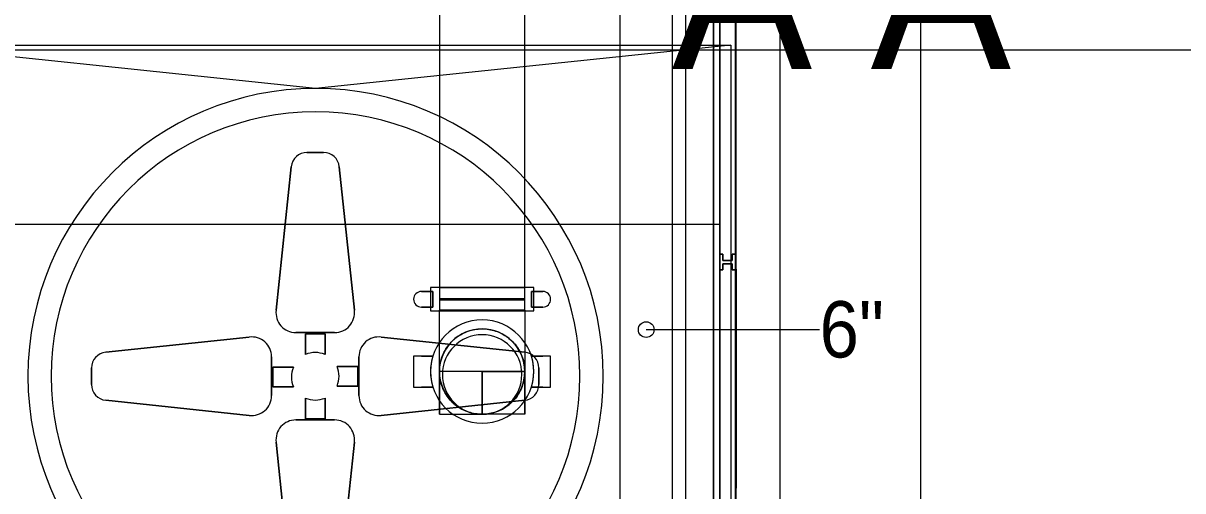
# Model space of a CAD drawing. Header units: metres. Extents: x 31.9 to 125.9, y -29 to 44.
# Drawn here: x 68.63 to 72.338, y 1.58 to 3.075 of the extents above; entities that cross this region are included whole.
import ezdxf

# ---------------------------------------------------------------- set-up
doc = ezdxf.new("R2010")
doc.units = ezdxf.units.M
for name, color, linetype, lineweight in [('A-FLOR', 7, 'Continuous', 9), ('ARQ', 8, 'Continuous', 0), ('M-EQPM', 7, 'Continuous', 18), ('P-PIPE', 7, 'Continuous', 18), ('P-PIPE-IDEN', 7, 'Continuous', 9)]:
    doc.layers.add(name, color=color, linetype=linetype, lineweight=lineweight)
doc.styles.add('SansSerif', font='SANSS__.TTF', dxfattribs={"width": 0.9, "height": 0.18})

# ---------------------------------------------------------------- blocks, each defined once
blk = doc.blocks.new('Estructura cubierta')
at = {"layer": 'ARQ'}
blk.add_line((1978.498, -5855.3542), (1978.498, -5914.9141), dxfattribs=at)
blk.add_line((1978.498, -5855.3542), (1978.498, -5914.9141), dxfattribs=at)
blk = doc.blocks.new('PISO 9')
at = {"layer": 'ARQ'}
blk.add_lwpolyline([(346.9634, -2834.8213), (351.3866, -2834.8213), (351.3866, -2839.1932), (346.9634, -2839.1932)], close=True, dxfattribs=at)
blk.add_blockref('Estructura cubierta', (-1628.3638, 3049.5683), dxfattribs=at)
blk.add_text('A A', height=0.50334, rotation=0.0114, dxfattribs=at).set_placement((349.3388, -2839.253))
blk = doc.blocks.new('C_S_L_Torre - Baltimore CPSC-0817-08L - C_S_L_Torre - Baltimore CPSC-0817-08L-2352271-NIVEL 09')
at = {"layer": 'M-EQPM', "color": 1, "true_color": 0xff0000}
for p, q in [((1.29, 0.78), (1.29, -1.82)), ((1.29, 0.78), (1.29, -1.82)), ((1.7242, -0.5275), (1.863, 0.8)), ((1.863, 0.8), (1.863, -1.855)), ((0.8306, 0.1891), (0.7778, 0.1891)), ((0.7778, 0.1891), (0.8306, 0.1891)), ((0.7273, 0.1436), (0.6791, -0.3154)), ((0.6791, -0.3154), (0.7273, 0.1436)), ((0.9294, -0.3154), (0.8812, 0.1436)), ((0.8812, 0.1436), (0.9294, -0.3154)), ((0.5933, -0.4011), (0.1344, -0.4494)), ((0.1344, -0.4494), (0.5933, -0.4011)), ((0.7421, -0.3866), (0.8664, -0.3866)), ((0.8664, -0.3866), (0.7421, -0.3866)), ((0.7702, -0.3904), (0.8328, -0.3904)), ((0.7702, -0.4565), (0.7702, -0.3904)), ((0.7702, -0.3904), (0.7702, -0.4565)), ((0.8328, -0.3904), (0.7702, -0.3904)), ((0.8328, -0.3904), (0.8328, -0.4565)), ((0.8328, -0.4565), (0.8328, -0.3904)), ((1.4741, -0.4494), (1.0152, -0.4011)), ((1.0152, -0.4011), (1.4741, -0.4494)), ((0.6645, -0.5884), (0.6645, -0.4642)), ((0.6645, -0.4642), (0.6645, -0.5884)), ((0.9439, -0.4642), (0.9439, -0.5884)), ((0.9439, -0.5884), (0.9439, -0.4642)), ((0.6683, -0.495), (0.7344, -0.495)), ((0.6683, -0.5576), (0.6683, -0.495)), ((0.6683, -0.495), (0.6683, -0.5576)), ((0.7344, -0.495), (0.6683, -0.495)), ((0.8736, -0.495), (0.9397, -0.495)), ((0.9397, -0.495), (0.8736, -0.495)), ((0.9397, -0.495), (0.9397, -0.5576)), ((0.9397, -0.5576), (0.9397, -0.495)), ((1.5196, -0.5527), (1.5196, -0.4999)), ((1.5196, -0.4999), (1.5196, -0.5527)), ((1.863, -1.855), (1.7242, -0.5275)), ((0.7344, -0.5576), (0.6683, -0.5576)), ((0.6683, -0.5576), (0.7344, -0.5576)), ((0.9397, -0.5576), (0.8736, -0.5576)), ((0.8736, -0.5576), (0.9397, -0.5576)), ((0.1344, -0.6032), (0.5933, -0.6515)), ((0.5933, -0.6515), (0.1344, -0.6032)), ((0.7729, -0.6622), (0.7729, -0.5961)), ((0.7729, -0.5961), (0.7729, -0.6622)), ((0.8355, -0.5961), (0.8355, -0.6622)), ((0.8355, -0.6622), (0.8355, -0.5961)), ((1.0152, -0.6515), (1.4741, -0.6032)), ((1.4741, -0.6032), (1.0152, -0.6515)), ((0.8664, -0.666), (0.7421, -0.666)), ((0.7421, -0.666), (0.8664, -0.666)), ((0.8355, -0.6622), (0.7729, -0.6622)), ((0.7729, -0.6622), (0.8355, -0.6622)), ((0.6791, -0.7372), (0.7273, -1.1962)), ((0.7273, -1.1962), (0.6791, -0.7372)), ((0.8812, -1.1962), (0.9294, -0.7372)), ((0.9294, -0.7372), (0.8812, -1.1962)), ((0.7778, -1.2417), (0.8306, -1.2417)), ((0.8306, -1.2417), (0.7778, -1.2417)), ((-1.84, -1.8), (3.46, -1.8)), ((3.46, -1.8), (-1.84, -1.8)), ((3.46, -1.82), (-1.84, -1.82)), ((0.33, -1.82), (1.29, -1.82)), ((1.194, -1.82), (1.144, -1.82)), ((1.144, -1.82), (1.144, -1.83)), ((1.144, -1.83), (1.144, -1.82)), ((1.144, -1.82), (1.194, -1.82)), ((1.144, -1.83), (1.164, -1.83)), ((1.164, -1.83), (1.144, -1.83)), ((1.164, -1.83), (1.164, -1.86)), ((1.164, -1.86), (1.164, -1.83)), ((1.174, -1.86), (1.174, -1.83)), ((1.174, -1.83), (1.194, -1.83)), ((1.194, -1.83), (1.174, -1.83)), ((1.174, -1.83), (1.174, -1.86)), ((1.194, -1.83), (1.194, -1.82)), ((1.194, -1.82), (1.194, -1.83)), ((1.29, -1.82), (3.39, -1.82)), ((3.46, -1.87), (-1.84, -1.87)), ((-1.84, -1.87), (3.46, -1.87)), ((3.46, -1.87), (-1.84, -1.87)), ((-1.84, -1.87), (3.46, -1.87)), ((3.46, -1.87), (-1.84, -1.87)), ((-1.84, -1.87), (3.46, -1.87)), ((3.46, -1.87), (-1.84, -1.87)), ((-1.84, -1.87), (3.46, -1.87)), ((3.46, -1.87), (-1.84, -1.87)), ((-1.84, -1.87), (3.46, -1.87)), ((3.46, -1.87), (-1.84, -1.87)), ((-1.84, -1.87), (3.46, -1.87)), ((3.46, -1.87), (-1.84, -1.87)), ((-1.84, -1.87), (3.46, -1.87)), ((3.46, -1.87), (-1.84, -1.87)), ((-1.84, -1.87), (3.46, -1.87)), ((3.46, -1.87), (-1.84, -1.87)), ((-1.84, -1.87), (3.46, -1.87)), ((3.46, -1.87), (-1.84, -1.87)), ((-1.84, -1.87), (3.46, -1.87)), ((3.46, -1.87), (-1.84, -1.87)), ((-1.84, -1.87), (3.46, -1.87)), ((3.46, -1.87), (-1.84, -1.87)), ((-1.84, -1.87), (3.46, -1.87)), ((3.46, -1.87), (-1.84, -1.87)), ((-1.84, -1.87), (3.46, -1.87)), ((3.46, -1.87), (-1.84, -1.87)), ((-1.84, -1.87), (3.46, -1.87)), ((-1.84, -1.87), (3.46, -1.87)), ((-1.84, -1.87), (3.46, -1.87)), ((3.46, -1.87), (-1.84, -1.87)), ((3.46, -1.8715), (-1.84, -1.8715)), ((-1.84, -1.8715), (3.46, -1.8715)), ((3.46, -1.8715), (-1.84, -1.8715)), ((-1.84, -1.8715), (3.46, -1.8715)), ((3.46, -1.8715), (-1.84, -1.8715)), ((-1.84, -1.8715), (3.46, -1.8715)), ((3.46, -1.8715), (-1.84, -1.8715)), ((-1.84, -1.8715), (3.46, -1.8715)), ((3.46, -1.8715), (-1.84, -1.8715)), ((-1.84, -1.8715), (3.46, -1.8715)), ((3.46, -1.8715), (-1.84, -1.8715)), ((-1.84, -1.8715), (3.46, -1.8715)), ((3.46, -1.8715), (-1.84, -1.8715)), ((-1.84, -1.8715), (3.46, -1.8715)), ((3.46, -1.8715), (-1.84, -1.8715)), ((-1.84, -1.8715), (3.46, -1.8715)), ((3.46, -1.8715), (-1.84, -1.8715)), ((-1.84, -1.8715), (3.46, -1.8715)), ((3.46, -1.8715), (-1.84, -1.8715)), ((-1.84, -1.8715), (3.46, -1.8715)), ((3.46, -1.8715), (-1.84, -1.8715)), ((-1.84, -1.8715), (3.46, -1.8715)), ((3.46, -1.8715), (-1.84, -1.8715)), ((-1.84, -1.8715), (3.46, -1.8715)), ((3.46, -1.8715), (-1.84, -1.8715)), ((-1.84, -1.8715), (3.46, -1.8715)), ((3.46, -1.8715), (-1.84, -1.8715)), ((-1.84, -1.8715), (3.46, -1.8715)), ((3.46, -1.8715), (-1.84, -1.8715)), ((1.863, -1.855), (-0.337, -1.855)), ((1.1654, -1.87), (0.4266, -1.87)), ((0.4266, -1.8715), (1.1654, -1.8715)), ((0.446, -1.87), (1.146, -1.87)), ((1.146, -1.87), (0.446, -1.87)), ((0.446, -1.8722), (0.446, -1.87)), ((0.446, -1.87), (0.446, -1.8722)), ((0.446, -1.8722), (1.146, -1.8722)), ((1.146, -1.8722), (0.446, -1.8722)), ((1.164, -1.86), (1.144, -1.86)), ((1.144, -1.86), (1.144, -1.87)), ((1.144, -1.87), (1.144, -1.86)), ((1.144, -1.86), (1.164, -1.86)), ((1.144, -1.87), (1.194, -1.87)), ((1.194, -1.87), (1.144, -1.87)), ((1.146, -1.87), (1.146, -1.8722)), ((1.146, -1.87), (1.146, -1.8722)), ((3.46, -1.87), (1.1654, -1.87)), ((1.1654, -1.87), (3.46, -1.87)), ((3.46, -1.87), (1.1654, -1.87)), ((1.1654, -1.87), (3.46, -1.87)), ((3.46, -1.87), (1.1654, -1.87)), ((1.1654, -1.87), (3.46, -1.87)), ((3.46, -1.87), (1.1654, -1.87)), ((1.1654, -1.87), (3.46, -1.87)), ((3.46, -1.87), (1.1654, -1.87)), ((1.1654, -1.87), (3.46, -1.87)), ((3.46, -1.87), (1.1654, -1.87)), ((1.1654, -1.87), (3.46, -1.87)), ((3.46, -1.87), (1.1654, -1.87)), ((1.1654, -1.87), (3.46, -1.87)), ((3.46, -1.87), (1.1654, -1.87)), ((1.1654, -1.87), (3.46, -1.87)), ((3.46, -1.87), (1.1654, -1.87)), ((1.1654, -1.87), (3.46, -1.87)), ((3.46, -1.87), (1.1654, -1.87)), ((1.1654, -1.87), (3.46, -1.87)), ((3.46, -1.87), (1.1654, -1.87)), ((1.1654, -1.87), (3.46, -1.87)), ((3.46, -1.87), (1.1654, -1.87)), ((1.1654, -1.8715), (1.1654, -1.87)), ((1.1654, -1.87), (1.1654, -1.8715)), ((1.1654, -1.8715), (1.1654, -1.87)), ((1.1654, -1.87), (1.1654, -1.8715)), ((1.1654, -1.87), (1.1654, -1.8715)), ((1.1654, -1.87), (1.1654, -1.8715)), ((1.1654, -1.8715), (1.1654, -1.87)), ((1.1654, -1.87), (1.1654, -1.8715)), ((1.1654, -1.87), (1.1654, -1.8715)), ((1.1654, -1.87), (1.1654, -1.8715)), ((1.1654, -1.8715), (1.1654, -1.87)), ((1.1654, -1.87), (1.1654, -1.8715)), ((1.1654, -1.87), (1.1654, -1.8715)), ((1.1654, -1.87), (1.1654, -1.8715)), ((1.1654, -1.8715), (1.1654, -1.87)), ((1.1654, -1.87), (1.1654, -1.8715)), ((1.1654, -1.87), (1.1654, -1.8715)), ((1.1654, -1.87), (1.1654, -1.8715)), ((1.1654, -1.8715), (1.1654, -1.87)), ((1.1654, -1.87), (1.1654, -1.8715)), ((1.1654, -1.87), (1.1654, -1.8715)), ((1.1654, -1.87), (1.1654, -1.8715)), ((1.1654, -1.87), (1.1654, -1.8715)), ((1.1654, -1.87), (1.1654, -1.8715)), ((1.1654, -1.8715), (3.46, -1.8715)), ((1.1654, -1.8715), (3.46, -1.8715)), ((3.46, -1.8715), (1.1654, -1.8715)), ((1.1654, -1.8715), (3.46, -1.8715)), ((3.46, -1.8715), (1.1654, -1.8715)), ((1.1654, -1.8715), (3.46, -1.8715)), ((3.46, -1.8715), (1.1654, -1.8715)), ((1.1654, -1.8715), (3.46, -1.8715)), ((3.46, -1.8715), (1.1654, -1.8715)), ((1.1654, -1.8715), (3.46, -1.8715)), ((3.46, -1.8715), (1.1654, -1.8715)), ((1.1654, -1.8715), (3.46, -1.8715)), ((3.46, -1.8715), (1.1654, -1.8715)), ((1.1654, -1.8715), (3.46, -1.8715)), ((3.46, -1.8715), (1.1654, -1.8715)), ((1.1654, -1.8715), (3.46, -1.8715)), ((3.46, -1.8715), (1.1654, -1.8715)), ((1.1654, -1.8715), (3.46, -1.8715)), ((3.46, -1.8715), (1.1654, -1.8715)), ((1.1654, -1.8715), (3.46, -1.8715)), ((3.46, -1.8715), (1.1654, -1.8715)), ((1.1654, -1.8715), (3.46, -1.8715)), ((3.46, -1.8715), (1.1654, -1.8715)), ((1.194, -1.86), (1.174, -1.86)), ((1.174, -1.86), (1.194, -1.86)), ((1.194, -1.87), (1.194, -1.86)), ((1.194, -1.86), (1.194, -1.87))]:
    blk.add_line(p, q, dxfattribs=at)
for centre, radius, start, end in [((0.8042, -0.5275), 0.92, 360, 180), ((0.8042, -0.5275), 0.92, 0, 180), ((0.8042, -0.5275), 0.92, 360, 180), ((0.8042, -0.5275), 0.8454, 0, 180), ((0.8042, -0.5275), 0.8454, 0, 180), ((0.7778, 0.1383), 0.0508, 90, 174), ((0.7778, 0.1383), 0.0508, 90, 174), ((0.8306, 0.1383), 0.0508, 6, 90), ((0.8306, 0.1383), 0.0508, 6, 90), ((0.7421, -0.3231), 0.0635, 173, 270), ((0.7421, -0.3231), 0.0635, 173, 270), ((0.8664, -0.3231), 0.0635, 270, 7), ((0.8664, -0.3231), 0.0635, 270, 7), ((0.601, -0.4642), 0.0635, 360, 97), ((0.601, -0.4642), 0.0635, 360, 97), ((1.0074, -0.4642), 0.0635, 83, 180), ((1.0074, -0.4642), 0.0635, 83, 180), ((0.8015, -0.5301), 0.08, 66.9677, 113.0323), ((0.8015, -0.5301), 0.08, 66.9677, 113.0323), ((1.4688, -0.4999), 0.0508, 0, 84), ((1.4688, -0.4999), 0.0508, 0, 84), ((0.808, -0.5263), 0.08, 156.9677, 203.0323), ((0.808, -0.5263), 0.08, 156.9677, 203.0323), ((0.8, -0.5263), 0.08, 336.9677, 23.0323), ((0.8, -0.5263), 0.08, 336.9677, 23.0323), ((0.8042, -0.5275), 0.92, 180, 360), ((0.8042, -0.5275), 0.92, 180, 360), ((0.8042, -0.5275), 0.92, 180, 360), ((0.8042, -0.5275), 0.8454, 180, 360), ((0.8042, -0.5275), 0.8454, 180, 360), ((1.4688, -0.5527), 0.0508, 276, 360), ((1.4688, -0.5527), 0.0508, 276, 360), ((0.601, -0.5884), 0.0635, 263, 360), ((0.601, -0.5884), 0.0635, 263, 0), ((1.0074, -0.5884), 0.0635, 180, 277), ((1.0074, -0.5884), 0.0635, 180, 277), ((0.8042, -0.5225), 0.08, 246.9677, 293.0323), ((0.8042, -0.5225), 0.08, 246.9677, 293.0323), ((0.7421, -0.7295), 0.0635, 90, 187), ((0.7421, -0.7295), 0.0635, 90, 187), ((0.8664, -0.7295), 0.0635, 353, 90), ((0.8664, -0.7295), 0.0635, 353, 90), ((0.81, -1.06), 0.127, 360, 180), ((0.81, -1.06), 0.127, 0, 180), ((0.81, -1.06), 0.127, 180, 360), ((0.81, -1.06), 0.127, 180, 360), ((0.7778, -1.1909), 0.0508, 186, 270), ((0.7778, -1.1909), 0.0508, 186, 270), ((0.8306, -1.1909), 0.0508, 270, 354), ((0.8306, -1.1909), 0.0508, 270, 354)]:
    blk.add_arc(centre, radius, start, end, dxfattribs=at)
blk = doc.blocks.new('Victaulic-IPS-Elbow No 10-13 - AC-1945324-NIVEL 09')
at = {"layer": 'P-PIPE', "color": 11, "lineweight": 9, "true_color": 0xff8080}
for p, q in [((74.3527, -5.2767), (74.3527, -5.1402)), ((74.3527, -5.1402), (74.3527, -5.2767)), ((74.3527, -5.1402), (74.4892, -5.1402)), ((74.4892, -5.2767), (74.4892, -5.1402)), ((74.4892, -5.1402), (74.4892, -5.2767)), ((74.4892, -5.1402), (74.4892, -5.2767)), ((74.4892, -5.2767), (74.4892, -5.1402)), ((74.6257, -5.1402), (74.4892, -5.1402)), ((74.6257, -5.1402), (74.6257, -5.2767)), ((74.6257, -5.2767), (74.6257, -5.1402)), ((74.4892, -5.2767), (74.3527, -5.2767)), ((74.3527, -5.2767), (74.4892, -5.2767)), ((74.4892, -5.2767), (74.6257, -5.2767)), ((74.4892, -5.2767), (74.6257, -5.2767))]:
    blk.add_line(p, q, dxfattribs=at)
at = {"layer": 'P-PIPE', "color": 11, "true_color": 0xff8080}
for p, q in [((74.3527, -5.4729), (74.3527, -5.5053)), ((74.4892, -5.4729), (74.3527, -5.4729)), ((74.4892, -5.4729), (74.3527, -5.4729)), ((74.3527, -5.4729), (74.4892, -5.4729)), ((74.3527, -5.4729), (74.4892, -5.4729)), ((74.6257, -5.4729), (74.4892, -5.4729)), ((74.6257, -5.4729), (74.4892, -5.4729)), ((74.4892, -5.4729), (74.6257, -5.4729)), ((74.4892, -5.4729), (74.6257, -5.4729)), ((74.6257, -5.5053), (74.6257, -5.4729)), ((74.3527, -5.5053), (74.4892, -5.5053)), ((74.3527, -5.5053), (74.4892, -5.5053)), ((74.4892, -5.5053), (74.6257, -5.5053)), ((74.4892, -5.5053), (74.6257, -5.5053))]:
    blk.add_line(p, q, dxfattribs=at)
at = {"layer": 'P-PIPE', "color": 11, "true_color": 0xff8080, "flags": 128}
for points in [[(74.3527, -5.2767), (74.3528, -5.2712), (74.3531, -5.2658), (74.3536, -5.2603), (74.3544, -5.2549), (74.3554, -5.2496), (74.3566, -5.2442), (74.358, -5.239), (74.3596, -5.2337), (74.3614, -5.2286), (74.3634, -5.2235), (74.3657, -5.2185), (74.3681, -5.2136), (74.3707, -5.2088), (74.3735, -5.2042), (74.3765, -5.1996), (74.3797, -5.1952), (74.383, -5.1908), (74.3865, -5.1867), (74.3902, -5.1826), (74.3941, -5.1787), (74.3981, -5.175), (74.4022, -5.1715), (74.4065, -5.1681), (74.4109, -5.1648), (74.4154, -5.1618), (74.4201, -5.1589), (74.4248, -5.1563), (74.4297, -5.1538), (74.4347, -5.1515), (74.4397, -5.1494), (74.4448, -5.1476), (74.45, -5.1459), (74.4553, -5.1444), (74.4606, -5.1432), (74.466, -5.1421), (74.4714, -5.1413), (74.4768, -5.1407), (74.4823, -5.1403), (74.4877, -5.1402), (74.4892, -5.1402)], [(74.4892, -5.1402), (74.4946, -5.1403), (74.5001, -5.1406), (74.5055, -5.1411), (74.5109, -5.1419), (74.5163, -5.1429), (74.5216, -5.1441), (74.5269, -5.1455), (74.5321, -5.1471), (74.5373, -5.1489), (74.5424, -5.1509), (74.5473, -5.1532), (74.5522, -5.1556), (74.557, -5.1582), (74.5617, -5.161), (74.5663, -5.164), (74.5707, -5.1672), (74.575, -5.1705), (74.5792, -5.174), (74.5832, -5.1777), (74.5871, -5.1816), (74.5909, -5.1856), (74.5944, -5.1897), (74.5978, -5.194), (74.601, -5.1984), (74.6041, -5.2029), (74.6069, -5.2076), (74.6096, -5.2123), (74.6121, -5.2172), (74.6144, -5.2222), (74.6164, -5.2272), (74.6183, -5.2323), (74.62, -5.2375), (74.6214, -5.2428), (74.6227, -5.2481), (74.6237, -5.2535), (74.6245, -5.2589), (74.6252, -5.2643), (74.6255, -5.2698), (74.6257, -5.2752), (74.6257, -5.2767)], [(74.4892, -5.4132), (74.4837, -5.4131), (74.4783, -5.4128), (74.4728, -5.4122), (74.4674, -5.4115), (74.4621, -5.4105), (74.4567, -5.4093), (74.4515, -5.4079), (74.4462, -5.4063), (74.4411, -5.4045), (74.436, -5.4024), (74.431, -5.4002), (74.4261, -5.3978), (74.4214, -5.3952), (74.4167, -5.3924), (74.4121, -5.3894), (74.4077, -5.3862), (74.4033, -5.3828), (74.3992, -5.3793), (74.3951, -5.3756), (74.3913, -5.3718), (74.3875, -5.3678), (74.384, -5.3637), (74.3806, -5.3594), (74.3773, -5.355), (74.3743, -5.3504), (74.3714, -5.3458), (74.3688, -5.341), (74.3663, -5.3362), (74.364, -5.3312), (74.3619, -5.3262), (74.3601, -5.321), (74.3584, -5.3158), (74.3569, -5.3106), (74.3557, -5.3053), (74.3546, -5.2999), (74.3538, -5.2945), (74.3532, -5.2891), (74.3528, -5.2836), (74.3527, -5.2782), (74.3527, -5.2767)], [(74.3527, -5.4729), (74.3527, -5.4651), (74.3527, -5.4572), (74.3527, -5.4494), (74.3527, -5.4416), (74.3527, -5.4339), (74.3527, -5.4263), (74.3527, -5.4187), (74.3527, -5.4112), (74.3527, -5.4038), (74.3527, -5.3965), (74.3527, -5.3893), (74.3527, -5.3823), (74.3527, -5.3754), (74.3527, -5.3687), (74.3527, -5.3621), (74.3527, -5.3557), (74.3527, -5.3495), (74.3527, -5.3435), (74.3527, -5.3377), (74.3527, -5.3321), (74.3527, -5.3268), (74.3527, -5.3217), (74.3527, -5.3168), (74.3527, -5.3122), (74.3527, -5.3078), (74.3527, -5.3037), (74.3527, -5.2998), (74.3527, -5.2963), (74.3527, -5.293), (74.3527, -5.29), (74.3527, -5.2873), (74.3527, -5.2849), (74.3527, -5.2828), (74.3527, -5.281), (74.3527, -5.2795), (74.3527, -5.2784), (74.3527, -5.2775), (74.3527, -5.2769), (74.3527, -5.2767), (74.3527, -5.2767)], [(74.6257, -5.2767), (74.6256, -5.2821), (74.6253, -5.2876), (74.6247, -5.293), (74.624, -5.2984), (74.623, -5.3038), (74.6218, -5.3091), (74.6204, -5.3144), (74.6188, -5.3196), (74.617, -5.3248), (74.6149, -5.3298), (74.6127, -5.3348), (74.6103, -5.3397), (74.6077, -5.3445), (74.6049, -5.3492), (74.6019, -5.3538), (74.5987, -5.3582), (74.5953, -5.3625), (74.5918, -5.3667), (74.5881, -5.3707), (74.5843, -5.3746), (74.5803, -5.3783), (74.5762, -5.3819), (74.5719, -5.3853), (74.5675, -5.3885), (74.563, -5.3916), (74.5583, -5.3944), (74.5535, -5.3971), (74.5487, -5.3996), (74.5437, -5.4019), (74.5387, -5.4039), (74.5335, -5.4058), (74.5283, -5.4075), (74.5231, -5.4089), (74.5178, -5.4102), (74.5124, -5.4112), (74.507, -5.412), (74.5016, -5.4126), (74.4961, -5.413), (74.4907, -5.4132), (74.4892, -5.4132)], [(74.6257, -5.2767), (74.6257, -5.2768), (74.6257, -5.2773), (74.6257, -5.2781), (74.6257, -5.2792), (74.6257, -5.2806), (74.6257, -5.2823), (74.6257, -5.2843), (74.6257, -5.2866), (74.6257, -5.2893), (74.6257, -5.2922), (74.6257, -5.2954), (74.6257, -5.2989), (74.6257, -5.3026), (74.6257, -5.3067), (74.6257, -5.311), (74.6257, -5.3155), (74.6257, -5.3203), (74.6257, -5.3254), (74.6257, -5.3307), (74.6257, -5.3362), (74.6257, -5.3419), (74.6257, -5.3479), (74.6257, -5.354), (74.6257, -5.3604), (74.6257, -5.3669), (74.6257, -5.3736), (74.6257, -5.3804), (74.6257, -5.3874), (74.6257, -5.3945), (74.6257, -5.4018), (74.6257, -5.4092), (74.6257, -5.4166), (74.6257, -5.4242), (74.6257, -5.4318), (74.6257, -5.4395), (74.6257, -5.4473), (74.6257, -5.4551), (74.6257, -5.4629), (74.6257, -5.4708), (74.6257, -5.4729)]]:
    blk.add_lwpolyline(points, dxfattribs=at)
at = {"layer": 'P-PIPE', "color": 11, "true_color": 0xff8080}
for start, end in [(90, 180), (90, 180), (90, 180), (0, 90), (0, 90), (360, 90), (180, 270), (180, 270), (180, 270), (270, 0), (270, 0), (270, 360)]:
    blk.add_arc((74.4892, -5.2767), 0.1365, start, end, dxfattribs=at)
blk = doc.blocks.new('Victaulic-IPS-Rigid Coupling Style 07-W07-107 - Standard-2767279-NIVEL 09')
at = {"layer": 'P-PIPE', "color": 11, "true_color": 0xff8080}
for p, q in [((69.8783, 2.0112), (69.8783, 1.9121)), ((69.9032, 2.0112), (69.8783, 2.0112)), ((69.9032, 2.0112), (69.9399, 2.0112)), ((69.9399, 2.0112), (69.9032, 2.0112)), ((70.2916, 2.0112), (70.2549, 2.0112)), ((70.2549, 2.0112), (70.2916, 2.0112)), ((70.3165, 2.0112), (70.2916, 2.0112)), ((70.3165, 1.9121), (70.3165, 2.0112)), ((69.8783, 1.9121), (69.9032, 1.9121)), ((69.9032, 1.9121), (69.9399, 1.9121)), ((69.9399, 1.9121), (69.9032, 1.9121)), ((70.2916, 1.9121), (70.2549, 1.9121)), ((70.2549, 1.9121), (70.2916, 1.9121)), ((70.2916, 1.9121), (70.3165, 1.9121))]:
    blk.add_line(p, q, dxfattribs=at)
for radius, start, end in [(0.1651, 90, 270), (0.1651, 90, 270), (0.1651, 270, 90), (0.1651, 270, 90), (0.1365, 90, 270), (0.1365, 90, 270), (0.1365, 270, 90), (0.1365, 270, 90), (0.1651, 162.5424, 197.4576), (0.1651, 162.5424, 197.4576), (0.1651, 342.5424, 17.4576), (0.1651, 342.5424, 17.4576)]:
    blk.add_arc((70.0974, 1.9616), radius, start, end, dxfattribs=at)
blk = doc.blocks.new('Victaulic-IPS-Rigid Coupling Style 07-W07-107 - Standard-V129-NIVEL 09')
at = {"layer": 'P-PIPE', "color": 11, "true_color": 0xff8080}
for p, q in [((69.9323, 2.2301), (69.9323, 2.1554)), ((70.0974, 2.2301), (69.9323, 2.2301)), ((69.9609, 2.2301), (69.9609, 2.1554)), ((69.9609, 2.2301), (70.0974, 2.2301)), ((70.2625, 2.2301), (70.0974, 2.2301)), ((70.0974, 2.2301), (70.2339, 2.2301)), ((70.2339, 2.1554), (70.2339, 2.2301)), ((70.2625, 2.1554), (70.2625, 2.2301)), ((69.9032, 2.2177), (69.9399, 2.2177)), ((69.9399, 2.2177), (69.9032, 2.2177)), ((69.9323, 2.2177), (69.9323, 2.1679)), ((69.9323, 2.2177), (69.9399, 2.2177)), ((69.9399, 2.2177), (69.9399, 2.1679)), ((69.9399, 2.1679), (69.9399, 2.2177)), ((70.2549, 2.1679), (70.2549, 2.2177)), ((70.2549, 2.2177), (70.2916, 2.2177)), ((70.2916, 2.2177), (70.2549, 2.2177)), ((70.2549, 2.2177), (70.2549, 2.1679)), ((70.2549, 2.2177), (70.2625, 2.2177)), ((70.2625, 2.1679), (70.2625, 2.2177)), ((69.9399, 2.1679), (69.9032, 2.1679)), ((69.9032, 2.1679), (69.9399, 2.1679)), ((69.9399, 2.1679), (69.9323, 2.1679)), ((69.9323, 2.1554), (70.0974, 2.1554)), ((70.0974, 2.1554), (69.9609, 2.1554)), ((70.0974, 2.1554), (70.2625, 2.1554)), ((70.2339, 2.1554), (70.0974, 2.1554)), ((70.2916, 2.1679), (70.2549, 2.1679)), ((70.2549, 2.1679), (70.2916, 2.1679)), ((70.2625, 2.1679), (70.2549, 2.1679))]:
    blk.add_line(p, q, dxfattribs=at)
for centre, start, end in [((69.9032, 2.1928), 90, 270), ((69.9032, 2.1928), 90, 270), ((70.2916, 2.1928), 270, 90), ((70.2916, 2.1928), 270, 90)]:
    blk.add_arc(centre, 0.0249, start, end, dxfattribs=at)

msp = doc.modelspace()

# ---------------------------------------------------------------- linework, layer by layer
at = {"layer": 'A-FLOR', "color": 253, "true_color": 0xaaaaaa}
for p, q in [((70.749, -0.7515), (70.749, 4.6485)), ((71.049, 4.6485), (71.049, -0.7515))]:
    msp.add_line(p, q, dxfattribs=at)
at = {"layer": 'P-PIPE', "color": 1, "true_color": 0xff0000}
for p, q in [((70.538, 3.7275), (70.538, 0.3059)), ((70.7062, 0.3059), (70.7062, 3.7275))]:
    msp.add_line(p, q, dxfattribs=at)
at = {"layer": 'P-PIPE', "color": 11, "true_color": 0xff8080}
for p, q in [((69.9609, 3.4225), (69.9609, 2.1953)), ((70.2339, 2.1953), (70.2339, 3.4225)), ((69.9609, 2.1953), (70.2339, 2.1953))]:
    msp.add_line(p, q, dxfattribs=at)
for start, end in [(0, 180), (180, 360)]:
    msp.add_arc((70.0974, 1.9616), 0.1365, start, end, dxfattribs=at)
at = {"layer": 'P-PIPE-IDEN'}
msp.add_line((70.6221, 2.0956), (71.1766, 2.0956), dxfattribs=at)
msp.add_circle((70.6221, 2.0956), 0.025, dxfattribs=at)

# ---------------------------------------------------------------- block references
at = {"layer": 'ARQ', "linetype": 'Continuous'}
msp.add_blockref('PISO 9', (-278.6348, 2842.1819), dxfattribs=at)
at = {"layer": 'M-EQPM', "color": 1, "true_color": 0xff0000, "rotation": 89.99999999999953}
msp.add_blockref('C_S_L_Torre - Baltimore CPSC-0817-08L - C_S_L_Torre - Baltimore CPSC-0817-08L-2352271-NIVEL 09', (69.0374, 1.1424), dxfattribs=at)
at = {"layer": 'P-PIPE', "color": 11, "true_color": 0xff8080}
for name in ['Victaulic-IPS-Rigid Coupling Style 07-W07-107 - Standard-V129-NIVEL 09', 'Victaulic-IPS-Rigid Coupling Style 07-W07-107 - Standard-2767279-NIVEL 09']:
    msp.add_blockref(name, (0, 0), dxfattribs=at)
at = {"layer": 'P-PIPE', "color": 11, "true_color": 0xff8080, "rotation": 180}
msp.add_blockref('Victaulic-IPS-Elbow No 10-13 - AC-1945324-NIVEL 09', (144.5866, -3.3151), dxfattribs=at)

# ---------------------------------------------------------------- texts
at = {"layer": 'P-PIPE-IDEN', "insert": (71.1766, 2.1866), "char_height": 0.18, "width": 0.245316, "attachment_point": 1, "style": 'SansSerif'}
msp.add_mtext('6"', dxfattribs=at)

doc.saveas('drawing.dxf')
